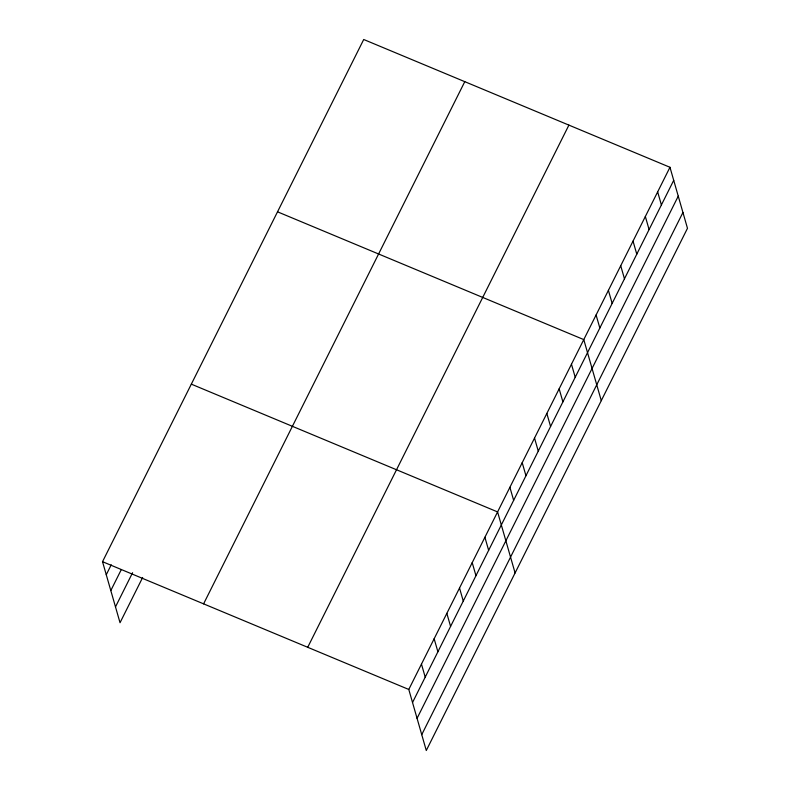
<?xml version="1.0" encoding="UTF-8"?>
<svg xmlns="http://www.w3.org/2000/svg" width="790" height="790" viewBox="0 0 790 790"><rect width="100%" height="100%" fill="white"/><g stroke="black" fill="none" stroke-linecap="round" stroke-linejoin="round"><path stroke-width="1.19" d="M142.644 577.51L120.031 622.718L102.522 561.69L363.716 39.5L669.969 167.283L687.478 228.31L426.284 750.5L408.786 689.463L669.969 167.283M106.265 574.735L111.232 564.811M110.807 590.574L121.285 569.62M115.488 606.888L132.582 572.701M203.593 603.856L464.787 81.666M307.715 647.296L568.909 125.106M412.518 702.517L673.712 180.327M417.061 718.347L678.255 196.157M421.742 734.661L682.935 212.48M277.527 211.819L583.78 339.601L601.279 400.629M191.328 384.147L497.582 511.92L515.09 572.957M102.522 561.69L408.786 689.463M657.655 191.891L661.398 204.946M645.351 216.509L649.084 229.564M633.037 241.128L636.78 254.182M620.723 265.746L624.465 278.791M608.409 290.365L612.151 303.409M596.095 314.983L599.837 328.028M571.466 364.22L575.209 377.265M559.152 388.838L562.895 401.883M546.838 413.456L550.581 426.501M534.524 438.075L538.267 451.12M522.21 462.683L525.952 475.738M509.896 487.302L513.638 500.356M484.902 537.289L488.645 550.334M472.213 562.648L475.955 575.693M459.523 588.017L463.266 601.062M446.844 613.376L450.586 626.421M434.154 638.745L437.897 651.789M421.465 664.104L425.208 677.149"/></g></svg>
